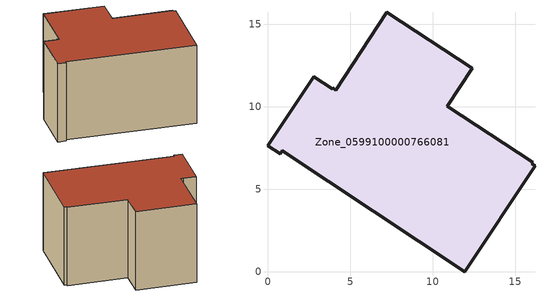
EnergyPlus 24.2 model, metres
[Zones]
Zone_0599100000766081
 floor ground (C_G): 7.19,15.72 12.38,12.34 10.88,10.03 16.06,6.63 15.99,6.54 16.2,6.41 11.95,0 0.88,7.33 0.75,7.14 0,7.63 2.77,11.82 3.89,11.09 3.92,11.14 4.11,11.01 z1.24
 wall outside (C_F): 2.77,11.82 0,7.63 0.75,7.14 0.88,7.33 11.95,0 16.2,6.41 15.99,6.54 16.06,6.63 10.88,10.03 12.38,12.34 7.19,15.72 4.11,11.01 3.92,11.14 3.89,11.09 2.77,11.82 z1.24:9.82
 roof outside (C_R): 3.89,11.09 2.77,11.82 0,7.63 0.75,7.14 0.88,7.33 11.95,0 16.2,6.41 15.99,6.54 16.06,6.63 10.88,10.03 12.38,12.34 7.19,15.72 4.11,11.01 3.92,11.14 z9.82
[BUILDING]
Pand.0599100000766081: North Axis=0; Terrain=City; Loads Convergence Tolerance Value=0.04; Temperature Convergence Tolerance Value=0.4; Solar Distribution=FullExterior; Maximum Number of Warmup Days=25; Minimum Number of Warmup Days=1
[Site:Location]
Rotterdam.The.Hague.AP_ZH_NLD Design_Conditions: Latitude=51.96; Longitude=4.45; Time Zone=1; Elevation=-4.5
[SITE:GROUNDTEMPERATURE:BUILDINGSURFACE]
18, 18, 18, 18, 18, 18, 18, 18, 18, 18, 18, 18
[MATERIAL] Thermal Absorptance=0.9; Solar Absorptance=0.7; Visible Absorptance=0.7
Name | Roughness | Thickness | Conductivity | Density | Specific Heat
G.TC.2006-2014 | MediumSmooth | 0.15 | 0.06 | 540 | 1210
F.TC.2006-2014 | Rough | 0.3 | 0.12 | 1920 | 840
R.TC.2006-2014 | MediumRough | 0.2 | 0.08 | 1500 | 1000
[CONSTRUCTION]
C_G: G.TC.2006-2014
C_F: F.TC.2006-2014
C_R: R.TC.2006-2014
[ZONE]
Zone_0599100000766081: Type=1; Multiplier=1; Ceiling Height=Autocalculate; Volume=Autocalculate; Floor Area=autocalculate; Part of Total Floor Area=Yes
[ZONEINFILTRATION:DESIGNFLOWRATE]
Infil_Zone_0599100000766081: Zone or ZoneList or Space or SpaceList=Zone_0599100000766081; Schedule=AlwaysOn; Design Flow Rate Calculation Method=Flow/Area; Flow Rate per Floor Area=0.0015; Constant Term Coefficient=1; Temperature Term Coefficient=0; Velocity Term Coefficient=0; Velocity Squared Term Coefficient=0
[HVACTEMPLATE:ZONE:IDEALLOADSAIRSYSTEM]
Zone_0599100000766081: Maximum Heating Supply Air Temperature=50; Minimum Cooling Supply Air Temperature=13; Maximum Heating Supply Air Humidity Ratio=0.0156; Minimum Cooling Supply Air Humidity Ratio=0.0077; Heating Limit=NoLimit; Cooling Limit=NoLimit; Dehumidification Control Type=ConstantSensibleHeatRatio; Cooling Sensible Heat Ratio=0.7; Dehumidification Setpoint=60; Humidification Control Type=None; Humidification Setpoint=30; Outdoor Air Method=None; Outdoor Air Flow Rate per Person=0.00944; Outdoor Air Flow Rate per Zone Floor Area=0; Outdoor Air Flow Rate per Zone=0; Demand Controlled Ventilation Type=None; Outdoor Air Economizer Type=NoEconomizer; Heat Recovery Type=None; Sensible Heat Recovery Effectiveness=0.7; Latent Heat Recovery Effectiveness=0.65
[ZONECONTROL:THERMOSTAT]
ThermostatControl_Zone_0599100000766081: Zone or ZoneList=Zone_0599100000766081; Control Type Schedule=DualSetpointControlType; Control 1=Thermostat_Zone_0599100000766081; Temperature Difference Between Cutout And Setpoint=0
[THERMOSTATSETPOINT:DUALSETPOINT]
Thermostat_Zone_0599100000766081: Heating Setpoint Temperature Schedule=HeatingSetpoint_Zone_0599100000766081; Cooling Setpoint Temperature Schedule=CoolingSetpoint_Zone_0599100000766081
[SCHEDULE:COMPACT]
HeatingSetpoint_Zone_0599100000766081: Through: 12/31, For: AllDays, Until: 24:00, 21
CoolingSetpoint_Zone_0599100000766081: Through: 12/31, For: AllDays, Until: 24:00, 24
DualSetpointControlType: Through: 12/31, For: AllDays, Until: 24:00, 4
AlwaysOn: Through: 12/31, For: AllDays, Until: 24:00, 1
